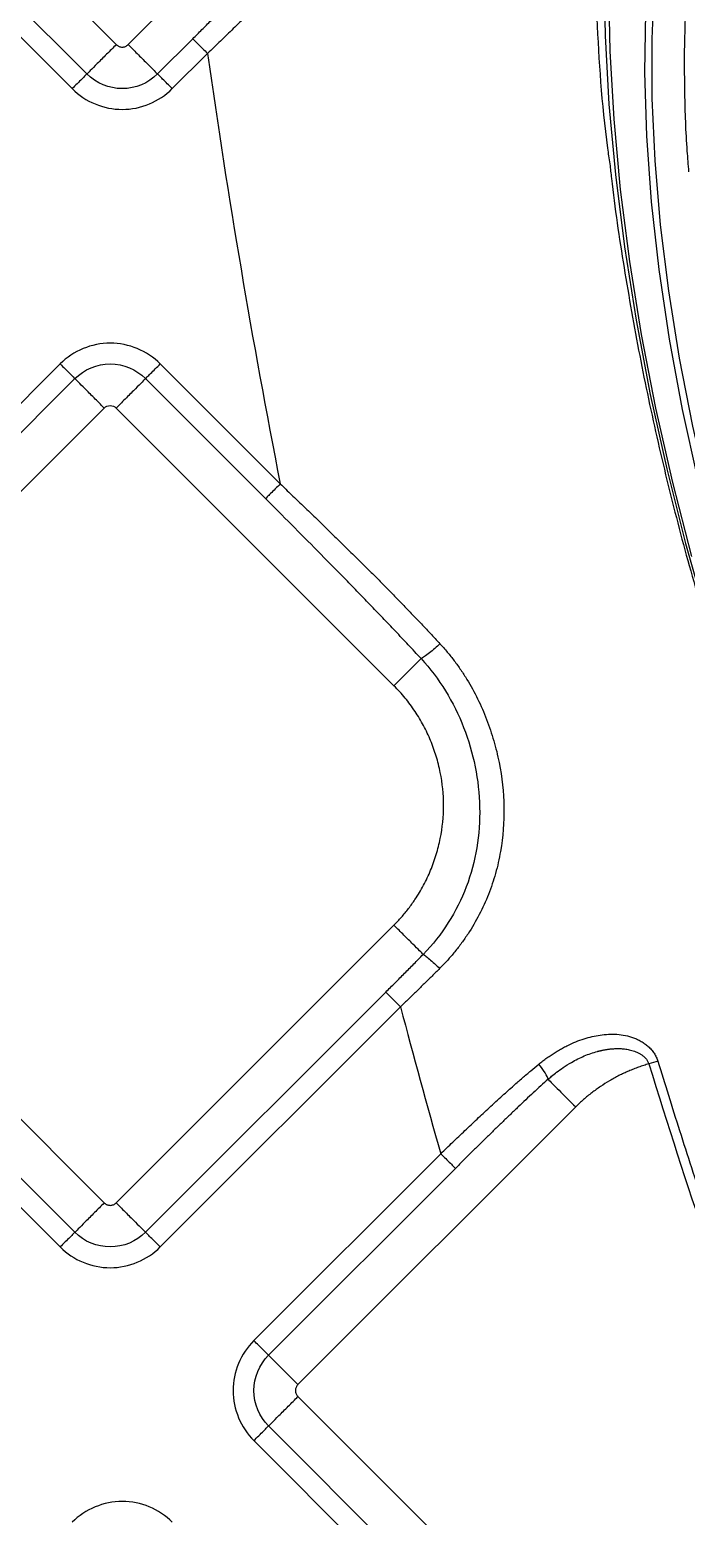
# Model space of a CAD drawing. Extents: x 525 to 613, y 487 to 635.
# Drawn here: x 578.398 to 579.955, y 539.407 to 542.934 of the extents above; entities that cross this region are included whole.
import ezdxf

# ---------------------------------------------------------------- set-up
doc = ezdxf.new("R2010")
doc.units = 0
doc.header["$MEASUREMENT"] = 0
doc.layers.add('1', color=4, linetype='Continuous')
doc.layers.add('STD TEST', color=3, linetype='Continuous')

# ---------------------------------------------------------------- blocks, each defined once
blk = doc.blocks.new('2023 VANGUARD')
at = {"layer": '1', "color": 3, "linetype": 'Continuous', "lineweight": 25}
for p, q in [((9.6432, -49.7921), (8.9844, -49.1333)), ((8.9147, -49.203), (9.5735, -49.8619)), ((9.6715, -49.7921), (10.2617, -49.2019)), ((8.8798, -49.2379), (9.5386, -49.8967)), ((9.7412, -49.8619), (9.8247, -49.7783)), ((9.7761, -49.8967), (9.8596, -49.8132)), ((9.5101, -50.5498), (8.8513, -51.2086)), ((10.0322, -50.8344), (9.7476, -50.5498)), ((9.545, -50.5846), (8.8861, -51.2435)), ((9.9974, -50.8693), (9.7127, -50.5846)), ((8.9559, -51.3132), (9.6147, -50.6544)), ((10.3018, -51.3132), (9.643, -50.6544)), ((9.6147, -52.5402), (8.9559, -51.8813)), ((9.643, -52.5402), (10.3018, -51.8813)), ((8.8861, -51.9511), (9.545, -52.6099)), ((8.8513, -51.9859), (9.5101, -52.6448)), ((9.7127, -52.6099), (10.2825, -52.0401)), ((9.7476, -52.6448), (10.3174, -52.0749)), ((10.733, -52.3125), (10.0742, -52.9714)), ((10.4129, -52.4235), (9.9696, -52.8668)), ((10.4478, -52.4583), (10.0045, -52.9016)), ((10.0742, -52.9996), (10.733, -53.6585)), ((10.0045, -53.0694), (10.5023, -53.5673)), ((9.9696, -53.1042), (10.2701, -53.4047))]:
    blk.add_line(p, q, dxfattribs=at)
at = {"layer": '1', "color": 3, "linetype": 'Continuous', "lineweight": 25, "flags": 128}
for points in [[(10.9192, -49.6446), (10.9132, -49.7785), (10.9135, -49.9197), (10.9203, -50.0671), (10.9334, -50.2196), (10.9528, -50.3762), (10.9783, -50.5358), (11.0097, -50.6971), (11.0469, -50.8591), (11.0895, -51.0206), (11.1373, -51.1804), (11.1899, -51.3373), (11.2469, -51.4903), (11.3079, -51.6383), (11.3725, -51.7802), (11.4402, -51.9149), (11.5106, -52.0415), (11.5831, -52.1591), (11.6571, -52.2669)], [(10.7997, -49.6144), (10.8025, -49.771), (10.8116, -49.9334), (10.827, -50.1007), (10.8486, -50.2719), (10.8761, -50.446), (10.9096, -50.6219), (10.9488, -50.7987), (10.9934, -50.9754), (11.0432, -51.1508), (11.0979, -51.3239), (11.1572, -51.4938), (11.2207, -51.6594), (11.2881, -51.8198), (11.3589, -51.974), (11.4328, -52.1212), (11.5093, -52.2604), (11.588, -52.3909), (11.6684, -52.5119), (11.7501, -52.6227), (11.8325, -52.7226), (11.9152, -52.8111), (11.9877, -52.879)], [(11.0083, -51.0064), (10.963, -50.8309), (10.9233, -50.655), (10.8893, -50.4798), (10.8613, -50.3065), (10.8394, -50.136), (10.8238, -49.9694), (10.8145, -49.8077), (10.8117, -49.652)], [(10.908, -49.5798), (10.8987, -49.7149), (10.8963, -49.8582), (10.9007, -50.0086), (10.9119, -50.165), (10.9299, -50.3261), (10.9544, -50.4907), (10.9854, -50.6576), (11.0225, -50.8255), (11.0655, -50.9932), (11.1141, -51.1592), (11.1679, -51.3225), (11.2265, -51.4817), (11.2894, -51.6356), (11.3562, -51.7831), (11.4263, -51.9231), (11.4992, -52.0544), (11.5744, -52.176), (11.6513, -52.2872)]]:
    blk.add_lwpolyline(points, dxfattribs=at)
at = {"layer": '1', "color": 3, "linetype": 'Continuous', "lineweight": 25}
for points, knots in [([(10.8144, -50.0752), (10.8126, -50.0627), (10.7956, -49.9433), (10.782, -49.7278), (10.7741, -49.434), (10.787, -49.2586), (10.7934, -49.1709)], [0, 0, 0, 0, 0.03754, 0.35836, 0.67918, 1, 1, 1, 1]), ([(9.8247, -49.7783), (9.832, -49.7711), (9.8464, -49.7567), (9.868, -49.7349), (9.8896, -49.7131), (9.9111, -49.6911), (9.9326, -49.6691), (9.9683, -49.6321), (10.0174, -49.5804), (10.0794, -49.5116), (10.1372, -49.4416), (10.1821, -49.3795), (10.2133, -49.329), (10.2302, -49.2974), (10.2406, -49.2747), (10.2465, -49.2606), (10.2514, -49.2473), (10.2554, -49.2347), (10.2584, -49.2231), (10.2606, -49.2122), (10.2613, -49.2053), (10.2617, -49.2019)], [0, 0, 0, 0, 0.041462, 0.082994, 0.124602, 0.166295, 0.208079, 0.249962, 0.375846, 0.499344, 0.62944, 0.749364, 0.815443, 0.874405, 0.896921, 0.917865, 0.937257, 0.955126, 0.971506, 0.986444, 1, 1, 1, 1]), ([(10.286, -49.199), (10.2863, -49.2011), (10.2868, -49.2055), (10.2871, -49.2122), (10.2873, -49.219), (10.2871, -49.2259), (10.2867, -49.233), (10.286, -49.2402), (10.285, -49.2475), (10.2835, -49.2568), (10.2811, -49.2683), (10.2777, -49.2817), (10.2737, -49.2951), (10.2655, -49.32), (10.2497, -49.3575), (10.2244, -49.4043), (10.1948, -49.4506), (10.1633, -49.4937), (10.129, -49.5364), (10.0886, -49.5831), (10.0385, -49.6368), (9.9905, -49.6857), (9.9503, -49.7255), (9.9207, -49.7545), (9.8904, -49.7838), (9.8699, -49.8033), (9.8596, -49.8132)], [0, 0, 0, 0, 0.008403, 0.01695, 0.025662, 0.034556, 0.043651, 0.052962, 0.062505, 0.072293, 0.089687, 0.108434, 0.126363, 0.14441, 0.211736, 0.287311, 0.356216, 0.430388, 0.498985, 0.572515, 0.673165, 0.785463, 0.837989, 0.891278, 0.945294, 1, 1, 1, 1]), ([(11.0019, -49.5879), (11.0001, -49.6087), (10.9947, -49.6693), (10.9901, -49.7751), (10.9904, -49.907), (10.994, -50.0137), (10.9994, -50.0774), (11.0008, -50.0938)], [0, 0, 0, 0, 0.1357427, 0.3941832, 0.6525118, 0.9106958, 1, 1, 1, 1]), ([(9.6432, -49.7921), (9.6358, -49.7995), (9.6279, -49.8074), (9.6124, -49.823), (9.6048, -49.8306), (9.5915, -49.8439), (9.5858, -49.8495), (9.5775, -49.8579), (9.5748, -49.8606), (9.5735, -49.8619)], [0, 0, 0, 0, 0.25, 0.25, 0.5, 0.5, 0.75, 0.75, 1, 1, 1, 1]), ([(9.6432, -49.7921), (9.6438, -49.7927), (9.6451, -49.7939), (9.6473, -49.7954), (9.6501, -49.7967), (9.6534, -49.7977), (9.6573, -49.7981), (9.6613, -49.7977), (9.665, -49.7966), (9.6686, -49.7948), (9.6705, -49.793), (9.6715, -49.7921)], [0, 0, 0, 0, 0.083478, 0.166388, 0.250171, 0.374789, 0.500105, 0.62472, 0.750039, 0.874841, 1, 1, 1, 1]), ([(9.6715, -49.7921), (9.6798, -49.8004), (9.688, -49.8087), (9.7036, -49.8242), (9.7108, -49.8315), (9.7234, -49.8441), (9.7288, -49.8495), (9.737, -49.8577), (9.7398, -49.8605), (9.7412, -49.8619)], [0, 0, 0, 0, 0.25, 0.25, 0.5, 0.5, 0.75, 0.75, 1, 1, 1, 1]), ([(9.8247, -49.7783), (9.8254, -49.779), (9.8267, -49.7803), (9.8307, -49.7843), (9.8335, -49.7871), (9.8401, -49.7937), (9.8439, -49.7975), (9.8518, -49.8053), (9.8558, -49.8094), (9.8596, -49.8132)], [0, 0, 0, 0, 0.25, 0.25, 0.5, 0.5, 0.75, 0.75, 1, 1, 1, 1]), ([(9.5735, -49.8619), (9.5729, -49.8625), (9.5716, -49.8638), (9.5675, -49.8678), (9.5647, -49.8706), (9.5582, -49.8772), (9.5543, -49.881), (9.5465, -49.8889), (9.5424, -49.8929), (9.5386, -49.8967)], [0, 0, 0, 0, 0.25, 0.25, 0.5, 0.5, 0.75, 0.75, 1, 1, 1, 1]), ([(9.7412, -49.8619), (9.7192, -49.8838), (9.6886, -49.8966), (9.626, -49.8966), (9.5956, -49.884), (9.5735, -49.8619)], [0, 0, 0, 0, 0.5, 0.5, 1, 1, 1, 1]), ([(9.7761, -49.8967), (9.7723, -49.8929), (9.7682, -49.8889), (9.7604, -49.881), (9.7565, -49.8772), (9.75, -49.8706), (9.7472, -49.8678), (9.7431, -49.8638), (9.7418, -49.8625), (9.7412, -49.8619)], [0, 0, 0, 0, 0.25, 0.25, 0.5, 0.5, 0.75, 0.75, 1, 1, 1, 1]), ([(9.5386, -49.8967), (9.57, -49.9281), (9.6129, -49.9459), (9.7016, -49.9459), (9.745, -49.9278), (9.7761, -49.8967)], [0, 0, 0, 0, 0.5, 0.5, 1, 1, 1, 1]), ([(10.814, -50.0752), (10.8152, -50.0867), (10.8236, -50.1683), (10.8467, -50.32), (10.8833, -50.529), (10.9271, -50.7356), (10.9772, -50.9399), (11.0338, -51.1422), (11.0966, -51.3425), (11.1661, -51.5409), (11.2376, -51.727), (11.2888, -51.8447), (11.3123, -51.8987)], [0, 0, 0, 0, 0.018609, 0.132276, 0.244168, 0.354782, 0.46462, 0.574179, 0.683924, 0.794222, 0.9056, 1, 1, 1, 1]), ([(9.7476, -50.5498), (9.7162, -50.5184), (9.6732, -50.5006), (9.5846, -50.5006), (9.5412, -50.5187), (9.5101, -50.5498)], [0, 0, 0, 0, 0.5, 0.5, 1, 1, 1, 1]), ([(9.5101, -50.5498), (9.5139, -50.5536), (9.518, -50.5576), (9.5258, -50.5655), (9.5296, -50.5693), (9.5362, -50.5759), (9.539, -50.5787), (9.543, -50.5827), (9.5443, -50.584), (9.545, -50.5846)], [0, 0, 0, 0, 0.25, 0.25, 0.5, 0.5, 0.75, 0.75, 1, 1, 1, 1]), ([(9.545, -50.5846), (9.5669, -50.5627), (9.5976, -50.5499), (9.6602, -50.5499), (9.6905, -50.5625), (9.7127, -50.5846)], [0, 0, 0, 0, 0.5, 0.5, 1, 1, 1, 1]), ([(9.7127, -50.5846), (9.7133, -50.584), (9.7146, -50.5827), (9.7187, -50.5787), (9.7214, -50.5759), (9.728, -50.5693), (9.7318, -50.5655), (9.7397, -50.5576), (9.7438, -50.5536), (9.7476, -50.5498)], [0, 0, 0, 0, 0.25, 0.25, 0.5, 0.5, 0.75, 0.75, 1, 1, 1, 1]), ([(9.6147, -50.6544), (9.6064, -50.6461), (9.5982, -50.6378), (9.5826, -50.6223), (9.5754, -50.615), (9.5627, -50.6024), (9.5574, -50.597), (9.5492, -50.5888), (9.5464, -50.586), (9.545, -50.5846)], [0, 0, 0, 0, 0.25, 0.25, 0.5, 0.5, 0.75, 0.75, 1, 1, 1, 1]), ([(9.7127, -50.5846), (9.7113, -50.586), (9.7085, -50.5888), (9.7003, -50.597), (9.6949, -50.6024), (9.6823, -50.615), (9.675, -50.6223), (9.6595, -50.6378), (9.6512, -50.6461), (9.643, -50.6544)], [0, 0, 0, 0, 0.25, 0.25, 0.5, 0.5, 0.75, 0.75, 1, 1, 1, 1]), ([(9.6147, -50.6544), (9.6184, -50.6507), (9.6236, -50.6485), (9.6341, -50.6485), (9.6393, -50.6507), (9.643, -50.6544)], [0, 0, 0, 0, 0.5, 0.5, 1, 1, 1, 1]), ([(10.0321, -50.8343), (10.0283, -50.8381), (10.0243, -50.8422), (10.0164, -50.8501), (10.0126, -50.8539), (10.0061, -50.8605), (10.0033, -50.8633), (9.9993, -50.8674), (9.998, -50.8687), (9.9974, -50.8693)], [0, 0, 0, 0, 0.25, 0.25, 0.5, 0.5, 0.75, 0.75, 1, 1, 1, 1]), ([(10.0322, -50.8344), (10.0411, -50.843), (10.0589, -50.86), (10.0856, -50.8856), (10.1121, -50.9112), (10.1383, -50.9366), (10.1644, -50.962), (10.1903, -50.9873), (10.2159, -51.0126), (10.2413, -51.0379), (10.2664, -51.063), (10.2912, -51.0882), (10.3158, -51.1133), (10.34, -51.1384), (10.364, -51.1635), (10.3877, -51.1885), (10.4032, -51.2053), (10.411, -51.2137)], [0, 0, 0, 0, 0.06901, 0.137714, 0.206103, 0.27417, 0.341909, 0.409312, 0.476374, 0.543088, 0.609451, 0.675456, 0.7411, 0.80638, 0.871291, 0.935832, 1, 1, 1, 1]), ([(10.3662, -51.2488), (10.3562, -51.2379), (10.336, -51.2163), (10.3056, -51.184), (10.2752, -51.1521), (10.2447, -51.1204), (10.2142, -51.0889), (10.173, -51.0465), (10.1212, -50.9938), (10.059, -50.9311), (10.0178, -50.8898), (9.9974, -50.8693)], [0, 0, 0, 0, 0.08415, 0.167967, 0.251458, 0.334625, 0.417474, 0.500009, 0.669737, 0.836385, 1, 1, 1, 1]), ([(10.411, -51.2137), (10.4073, -51.2172), (10.4031, -51.221), (10.3944, -51.2285), (10.39, -51.2322), (10.3816, -51.2388), (10.3776, -51.2417), (10.371, -51.2462), (10.3683, -51.2478), (10.3662, -51.2488)], [0, 0, 0, 0, 0.25, 0.25, 0.5, 0.5, 0.75, 0.75, 1, 1, 1, 1]), ([(10.411, -51.2137), (10.414, -51.2169), (10.4199, -51.2234), (10.4284, -51.2334), (10.4368, -51.2436), (10.4449, -51.2541), (10.4527, -51.2647), (10.4604, -51.2757), (10.4678, -51.2868), (10.4819, -51.3092), (10.5011, -51.3442), (10.5224, -51.3929), (10.5394, -51.4435), (10.5562, -51.5126), (10.5658, -51.6011), (10.5592, -51.6897), (10.5438, -51.7585), (10.5269, -51.8086), (10.5051, -51.8567), (10.4827, -51.8947), (10.4625, -51.9237), (10.4462, -51.9447), (10.4289, -51.965), (10.4165, -51.9777), (10.4102, -51.984)], [0, 0, 0, 0, 0.015562, 0.031134, 0.046726, 0.062347, 0.078007, 0.093716, 0.109484, 0.125321, 0.187289, 0.250229, 0.312405, 0.374974, 0.500202, 0.624305, 0.687159, 0.749634, 0.811937, 0.874356, 0.905832, 0.937224, 0.968594, 1, 1, 1, 1]), ([(10.3018, -51.3132), (10.3153, -51.2997), (10.3288, -51.2862), (10.3515, -51.2635), (10.3607, -51.2543), (10.3662, -51.2488)], [0, 0, 0, 0, 0.5, 0.5, 1, 1, 1, 1]), ([(10.3662, -51.2488), (10.4096, -51.2959), (10.4436, -51.3517), (10.479, -51.4425), (10.4881, -51.4735), (10.5008, -51.537), (10.5044, -51.5697), (10.5058, -51.6341), (10.5035, -51.666), (10.4931, -51.729), (10.4847, -51.7605), (10.4508, -51.8497), (10.4166, -51.904), (10.3711, -51.9506)], [0, 0, 0, 0, 0.25, 0.25, 0.375, 0.375, 0.5, 0.5, 0.625, 0.625, 0.75, 0.75, 1, 1, 1, 1]), ([(10.3018, -51.8813), (10.3049, -51.8782), (10.311, -51.8719), (10.3198, -51.8622), (10.3283, -51.8522), (10.3365, -51.8419), (10.3443, -51.8313), (10.3568, -51.8133), (10.3726, -51.787), (10.3895, -51.7513), (10.4028, -51.7141), (10.4156, -51.663), (10.4221, -51.5973), (10.4156, -51.5315), (10.4028, -51.4805), (10.3895, -51.4433), (10.3726, -51.4076), (10.3557, -51.3794), (10.3406, -51.3579), (10.3284, -51.3423), (10.3156, -51.3273), (10.3064, -51.3179), (10.3018, -51.3132)], [0, 0, 0, 0, 0.020878, 0.041713, 0.062527, 0.083344, 0.104185, 0.125072, 0.187569, 0.2501, 0.312596, 0.375127, 0.500003, 0.62488, 0.687376, 0.749907, 0.812404, 0.874935, 0.906232, 0.937459, 0.968689, 1, 1, 1, 1]), ([(10.3711, -51.9506), (10.3695, -51.949), (10.3665, -51.946), (10.3581, -51.9377), (10.3528, -51.9323), (10.3403, -51.9198), (10.3331, -51.9127), (10.3179, -51.8975), (10.3099, -51.8894), (10.3018, -51.8813)], [0, 0, 0, 0, 0.25, 0.25, 0.5, 0.5, 0.75, 0.75, 1, 1, 1, 1]), ([(10.2825, -52.0401), (10.2899, -52.0327), (10.3048, -52.0178), (10.327, -51.9954), (10.3491, -51.9731), (10.3638, -51.9581), (10.3711, -51.9506)], [0, 0, 0, 0, 0.250284, 0.500348, 0.750238, 1, 1, 1, 1]), ([(10.4102, -51.984), (10.4042, -51.9901), (10.3921, -52.0021), (10.3737, -52.0202), (10.3551, -52.0384), (10.3363, -52.0567), (10.3237, -52.0688), (10.3174, -52.0749)], [0, 0, 0, 0, 0.197102, 0.395704, 0.595757, 0.797207, 1, 1, 1, 1]), ([(10.3711, -51.9506), (10.3722, -51.9511), (10.3739, -51.9522), (10.379, -51.9559), (10.3822, -51.9585), (10.3896, -51.9648), (10.3938, -51.9685), (10.4022, -51.9763), (10.4064, -51.9803), (10.4102, -51.984)], [0, 0, 0, 0, 0.25, 0.25, 0.5, 0.5, 0.75, 0.75, 1, 1, 1, 1]), ([(10.2825, -52.0401), (10.2831, -52.0407), (10.2844, -52.042), (10.2885, -52.0461), (10.2912, -52.0489), (10.2978, -52.0554), (10.3016, -52.0593), (10.3095, -52.0671), (10.3135, -52.0712), (10.3173, -52.075)], [0, 0, 0, 0, 0.25, 0.25, 0.5, 0.5, 0.75, 0.75, 1, 1, 1, 1]), ([(10.6455, -52.211), (10.6487, -52.2084), (10.6551, -52.2034), (10.6647, -52.1962), (10.6745, -52.1894), (10.6843, -52.1831), (10.6942, -52.1771), (10.7042, -52.1716), (10.7234, -52.1617), (10.7519, -52.15), (10.7911, -52.1407), (10.8242, -52.139), (10.8506, -52.1425), (10.8668, -52.147), (10.8792, -52.1521), (10.8883, -52.1568), (10.897, -52.1624), (10.9052, -52.1691), (10.9127, -52.1766), (10.9191, -52.1851), (10.9243, -52.1941), (10.9265, -52.2006), (10.9277, -52.2038)], [0, 0, 0, 0, 0.036713, 0.072958, 0.108772, 0.144193, 0.179261, 0.214016, 0.248499, 0.376851, 0.498143, 0.623385, 0.687454, 0.748722, 0.78075, 0.812157, 0.8444, 0.875435, 0.908359, 0.939646, 0.969951, 1, 1, 1, 1]), ([(10.6674, -52.247), (10.6702, -52.2445), (10.6768, -52.2388), (10.6887, -52.2294), (10.7043, -52.2182), (10.7211, -52.2077), (10.7378, -52.1986), (10.7532, -52.1915), (10.7689, -52.1854), (10.7796, -52.1821), (10.7851, -52.1806), (10.7856, -52.1805), (10.7862, -52.1803), (10.7872, -52.1801), (10.7884, -52.1798), (10.7899, -52.1794), (10.7916, -52.179), (10.7936, -52.1786), (10.7958, -52.1781), (10.7984, -52.1775), (10.8011, -52.177), (10.8042, -52.1765), (10.8075, -52.1759), (10.8111, -52.1754), (10.815, -52.175), (10.8191, -52.1746), (10.8234, -52.1743), (10.828, -52.1741), (10.8329, -52.174), (10.8379, -52.1741), (10.8432, -52.1744), (10.8487, -52.1749), (10.8544, -52.1757), (10.8602, -52.1769), (10.8662, -52.1783), (10.8723, -52.1803), (10.8783, -52.1826), (10.8842, -52.1856), (10.8899, -52.1891), (10.8952, -52.1932), (10.8999, -52.1981), (10.9039, -52.2038), (10.9056, -52.2082), (10.9065, -52.2104)], [0, 0, 0, 0, 0.039907, 0.094938, 0.164889, 0.249751, 0.311993, 0.374299, 0.436408, 0.4981, 0.498751, 0.500398, 0.503041, 0.506677, 0.511305, 0.516924, 0.52353, 0.531122, 0.539706, 0.549281, 0.559844, 0.57139, 0.583913, 0.597403, 0.611849, 0.627236, 0.643546, 0.66076, 0.678854, 0.697803, 0.717581, 0.73816, 0.759516, 0.781628, 0.804532, 0.828127, 0.852215, 0.876594, 0.901077, 0.925539, 0.949979, 0.974614, 1, 1, 1, 1]), ([(10.4129, -52.4235), (10.4176, -52.4189), (10.4271, -52.4097), (10.4414, -52.396), (10.4558, -52.3823), (10.475, -52.364), (10.499, -52.3413), (10.5287, -52.3136), (10.5577, -52.287), (10.584, -52.2634), (10.6064, -52.2438), (10.6263, -52.2269), (10.6392, -52.2162), (10.6455, -52.211)], [0, 0, 0, 0, 0.062265, 0.124686, 0.187258, 0.249978, 0.375435, 0.499947, 0.635738, 0.74953, 0.837623, 0.921119, 1, 1, 1, 1]), ([(10.6674, -52.247), (10.6666, -52.2434), (10.6641, -52.2379), (10.6562, -52.225), (10.6509, -52.2177), (10.6455, -52.211)], [0, 0, 0, 0, 0.5, 0.5, 1, 1, 1, 1]), ([(10.9065, -52.2104), (10.9024, -52.2116), (10.8943, -52.214), (10.8822, -52.2181), (10.8703, -52.2226), (10.8586, -52.2274), (10.847, -52.2326), (10.8356, -52.2381), (10.8243, -52.2441), (10.8095, -52.2525), (10.7916, -52.2638), (10.771, -52.2787), (10.7513, -52.2949), (10.7391, -52.3066), (10.733, -52.3125)], [0, 0, 0, 0, 0.062712, 0.125239, 0.187644, 0.249989, 0.312337, 0.374751, 0.437295, 0.500031, 0.625255, 0.749989, 0.874736, 1, 1, 1, 1]), ([(10.9277, -52.2038), (10.936, -52.2307), (10.953, -52.2857), (10.9796, -52.3697), (11.0077, -52.4572), (11.0375, -52.5481), (11.0689, -52.6423), (11.1022, -52.74), (11.1372, -52.841), (11.1741, -52.9454), (11.1996, -53.0159), (11.2126, -53.0518)], [0, 0, 0, 0, 0.094351, 0.192872, 0.29557, 0.402454, 0.513533, 0.628816, 0.748314, 0.872038, 1, 1, 1, 1]), ([(10.6674, -52.247), (10.6616, -52.2522), (10.6498, -52.2628), (10.6322, -52.2789), (10.6145, -52.2955), (10.5966, -52.3124), (10.5786, -52.3296), (10.5605, -52.3471), (10.5421, -52.3649), (10.5236, -52.3831), (10.5049, -52.4015), (10.4861, -52.4202), (10.467, -52.4391), (10.4542, -52.4519), (10.4478, -52.4583)], [0, 0, 0, 0, 0.077839, 0.156628, 0.236384, 0.317121, 0.398854, 0.481597, 0.565364, 0.650168, 0.736022, 0.822937, 0.910926, 1, 1, 1, 1]), ([(10.6674, -52.247), (10.6727, -52.2522), (10.6818, -52.2614), (10.705, -52.2846), (10.719, -52.2985), (10.733, -52.3125)], [0, 0, 0, 0, 0.5, 0.5, 1, 1, 1, 1]), ([(10.4129, -52.4235), (10.4167, -52.4273), (10.4208, -52.4313), (10.4286, -52.4392), (10.4324, -52.443), (10.439, -52.4496), (10.4418, -52.4523), (10.4458, -52.4564), (10.4471, -52.4577), (10.4478, -52.4583)], [0, 0, 0, 0, 0.25, 0.25, 0.5, 0.5, 0.75, 0.75, 1, 1, 1, 1]), ([(9.6147, -52.5402), (9.6073, -52.5476), (9.5994, -52.5555), (9.5838, -52.571), (9.5762, -52.5786), (9.563, -52.5919), (9.5573, -52.5976), (9.549, -52.6059), (9.5463, -52.6086), (9.545, -52.6099)], [0, 0, 0, 0, 0.25, 0.25, 0.5, 0.5, 0.75, 0.75, 1, 1, 1, 1]), ([(9.6147, -52.5402), (9.6153, -52.5408), (9.6166, -52.5419), (9.6188, -52.5434), (9.6215, -52.5447), (9.6249, -52.5458), (9.6288, -52.5462), (9.6328, -52.5458), (9.6365, -52.5446), (9.64, -52.5428), (9.642, -52.541), (9.643, -52.5402)], [0, 0, 0, 0, 0.0834784, 0.1663875, 0.2501706, 0.374789, 0.5001047, 0.6247202, 0.7500387, 0.8748413, 1, 1, 1, 1]), ([(9.643, -52.5402), (9.6512, -52.5484), (9.6595, -52.5567), (9.675, -52.5722), (9.6823, -52.5795), (9.6949, -52.5921), (9.7003, -52.5975), (9.7085, -52.6057), (9.7113, -52.6085), (9.7127, -52.6099)], [0, 0, 0, 0, 0.25, 0.25, 0.5, 0.5, 0.75, 0.75, 1, 1, 1, 1]), ([(9.545, -52.6099), (9.5443, -52.6105), (9.543, -52.6118), (9.539, -52.6159), (9.5362, -52.6186), (9.5296, -52.6252), (9.5258, -52.629), (9.518, -52.6369), (9.5139, -52.6409), (9.5101, -52.6448)], [0, 0, 0, 0, 0.25, 0.25, 0.5, 0.5, 0.75, 0.75, 1, 1, 1, 1]), ([(9.7127, -52.6099), (9.6907, -52.6319), (9.6601, -52.6446), (9.5975, -52.6446), (9.5671, -52.632), (9.545, -52.6099)], [0, 0, 0, 0, 0.5, 0.5, 1, 1, 1, 1]), ([(9.7476, -52.6448), (9.7438, -52.6409), (9.7397, -52.6369), (9.7318, -52.629), (9.728, -52.6252), (9.7214, -52.6186), (9.7187, -52.6159), (9.7146, -52.6118), (9.7133, -52.6105), (9.7127, -52.6099)], [0, 0, 0, 0, 0.25, 0.25, 0.5, 0.5, 0.75, 0.75, 1, 1, 1, 1]), ([(9.5101, -52.6448), (9.5415, -52.6761), (9.5844, -52.6939), (9.6731, -52.6939), (9.7165, -52.6759), (9.7476, -52.6448)], [0, 0, 0, 0, 0.5, 0.5, 1, 1, 1, 1]), ([(9.9696, -52.8668), (9.9382, -52.8981), (9.9204, -52.9411), (9.9204, -53.0298), (9.9385, -53.0731), (9.9696, -53.1042)], [0, 0, 0, 0, 0.5, 0.5, 1, 1, 1, 1]), ([(10.0045, -52.9016), (10.0038, -52.901), (10.0025, -52.8997), (9.9985, -52.8957), (9.9957, -52.8929), (9.9891, -52.8863), (9.9853, -52.8825), (9.9774, -52.8746), (9.9734, -52.8706), (9.9696, -52.8668)], [0, 0, 0, 0, 0.25, 0.25, 0.5, 0.5, 0.75, 0.75, 1, 1, 1, 1]), ([(10.0045, -53.0694), (9.9825, -53.0474), (9.9697, -53.0168), (9.9697, -52.9541), (9.9823, -52.9238), (10.0045, -52.9016)], [0, 0, 0, 0, 0.5, 0.5, 1, 1, 1, 1]), ([(10.0742, -52.9714), (10.0668, -52.964), (10.0589, -52.9561), (10.0433, -52.9405), (10.0357, -52.9329), (10.0224, -52.9196), (10.0168, -52.914), (10.0085, -52.9056), (10.0058, -52.9029), (10.0045, -52.9016)], [0, 0, 0, 0, 0.25, 0.25, 0.5, 0.5, 0.75, 0.75, 1, 1, 1, 1]), ([(10.0742, -52.9714), (10.0736, -52.972), (10.0724, -52.9733), (10.071, -52.9755), (10.0696, -52.9782), (10.0686, -52.9816), (10.0682, -52.9855), (10.0686, -52.9894), (10.0697, -52.9932), (10.0715, -52.9967), (10.0733, -52.9987), (10.0742, -52.9996)], [0, 0, 0, 0, 0.083478, 0.166388, 0.250171, 0.374789, 0.500105, 0.62472, 0.750039, 0.874841, 1, 1, 1, 1]), ([(10.0045, -53.0694), (10.0058, -53.0681), (10.0085, -53.0654), (10.0168, -53.057), (10.0224, -53.0514), (10.0357, -53.0381), (10.0433, -53.0305), (10.0589, -53.015), (10.0668, -53.007), (10.0742, -52.9996)], [0, 0, 0, 0, 0.25, 0.25, 0.5, 0.5, 0.75, 0.75, 1, 1, 1, 1]), ([(9.9696, -53.1042), (9.9734, -53.1004), (9.9774, -53.0964), (9.9853, -53.0885), (9.9891, -53.0847), (9.9957, -53.0781), (9.9985, -53.0754), (10.0025, -53.0713), (10.0038, -53.07), (10.0045, -53.0694)], [0, 0, 0, 0, 0.25, 0.25, 0.5, 0.5, 0.75, 0.75, 1, 1, 1, 1]), ([(9.7761, -53.2978), (9.7447, -53.2664), (9.7017, -53.2486), (9.6131, -53.2486), (9.5697, -53.2666), (9.5386, -53.2978)], [0, 0, 0, 0, 0.5, 0.5, 1, 1, 1, 1])]:
    blk.add_open_spline(points, degree=3, knots=knots, dxfattribs=at)
for points in [[(9.8596, -49.8132), (9.9081, -50.1543), (9.9656, -50.4948), (10.0321, -50.8344)], [(10.3173, -52.075), (10.3481, -52.1912), (10.3799, -52.3074), (10.4129, -52.4235)], [(10.9277, -52.2038), (10.9212, -52.2058), (10.9137, -52.2081), (10.9065, -52.2104)], [(10.9065, -52.2104), (10.9947, -52.4958), (11.0901, -52.7787), (11.1927, -53.0593)]]:
    blk.add_open_spline(points, degree=3, dxfattribs=at)
blk = doc.blocks.new('2026 Vanguard')
at = {"layer": 'STD TEST', "color": 1}
blk.add_blockref('2023 VANGUARD', (44.1613, 88.209), dxfattribs=at)

msp = doc.modelspace()

# ---------------------------------------------------------------- block references
at = {"layer": '1'}
msp.add_blockref('2026 Vanguard', (524.7985, 504.4821), dxfattribs=at)

doc.saveas('drawing.dxf')
